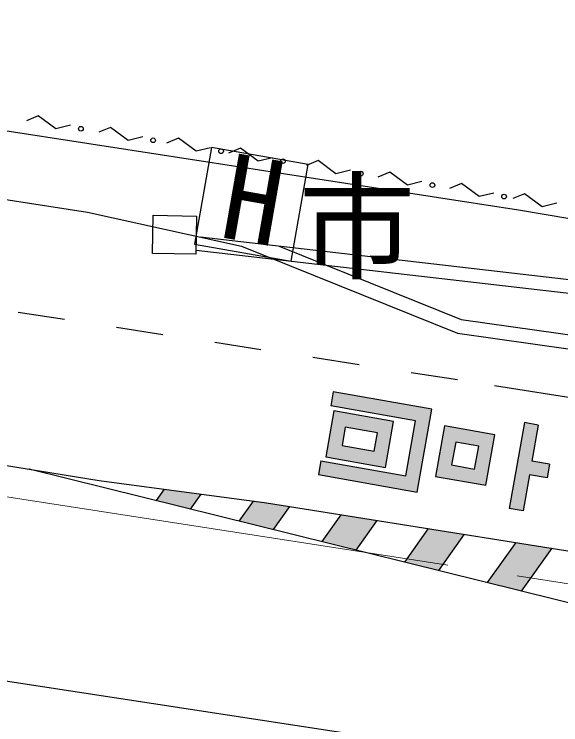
# Model space of a CAD drawing. Units: millimetres at full size, sheet at 1:1000; details may follow other scales. Extents: x 40000 to 193597266, y 20000 to 106988046.
# Drawn here: x 125522 to 137236, y 276881 to 292099 of the extents above; entities that cross this region are included whole.
import ezdxf
from ezdxf.enums import TextEntityAlignment as Align

# ---------------------------------------------------------------- set-up
doc = ezdxf.new("R2010")
doc.units = ezdxf.units.MM
doc.header["$LTSCALE"] = 1000
doc.linetypes.add('CHAIN', pattern=[18.5, 12, -1.5, 3.5, -1.5])
for name, color, linetype, lineweight in [('M-BGD', 7, 'Continuous', 25), ('M-BGD-EXST', 7, 'Continuous', 25), ('M-BMK', 2, 'CHAIN', 13), ('M-STR-HTXT', 7, 'Continuous', 13), ('M-STR-STRC', 7, 'Continuous', 25)]:
    doc.layers.add(name, color=color, linetype=linetype, lineweight=lineweight)
doc.styles.add('ＭＳ ゴシック', font='')
doc.styles.get('ＭＳ ゴシック').set_extended_font_data('MS Gothic')

msp = doc.modelspace()

# ---------------------------------------------------------------- hatches: boundary and pattern name
at = {"layer": 'M-STR-STRC'}
for points in [[(134473, 283638), (132356, 284011), (132304, 283715), (134125, 283394), (133917, 282212), (132095, 282534), (132043, 282238), (134160, 281865)], [(136752, 283301), (136456, 283353), (136132, 281512), (136427, 281460), (136564, 282235), (136944, 282168), (136997, 282463), (136616, 282530)], [(129295, 281500), (129523, 281821), (128738, 281926), (128564, 281681)], [(131068, 281061), (131420, 281556), (130932, 281634), (130644, 281672), (130338, 281242)], [(132842, 280623), (133294, 281258), (132522, 281381), (132112, 280803)], [(134616, 280184), (135167, 280960), (134396, 281083), (133885, 280364)], [(136389, 279745), (137041, 280662), (136269, 280784), (135659, 279926)]]:
    msp.add_hatch(color=256, dxfattribs=at).paths.add_polyline_path(points)
h = msp.add_hatch(color=256, dxfattribs=at)
h.paths.add_polyline_path([(133653, 283376), (132373, 283602), (132199, 282617), (133480, 282391)])
h.paths.add_polyline_path([(133306, 283133), (133236, 282739), (132547, 282860), (132616, 283254)], flags=16)
h = msp.add_hatch(color=256, dxfattribs=at)
h.paths.add_polyline_path([(135823, 283094), (134740, 283285), (134549, 282201), (135632, 282010)])
h.paths.add_polyline_path([(135476, 282850), (135389, 282358), (134896, 282445), (134983, 282937)], flags=16)

# ---------------------------------------------------------------- linework, layer by layer
at = {"layer": 'M-BGD'}
for p, q in [((126036, 289925), (125783, 289818)), ((126416, 289645), (126036, 289925)), ((126727, 289720), (126416, 289645)), ((127586, 289676), (127332, 289570)), ((127965, 289397), (127586, 289676)), ((128277, 289472), (127965, 289397)), ((129042, 289443), (128788, 289337)), ((129421, 289164), (129042, 289443)), ((129732, 289239), (129421, 289164)), ((130368, 289231), (130114, 289124)), ((130748, 288951), (130368, 289231)), ((131059, 289026), (130748, 288951)), ((132036, 288964), (131783, 288857)), ((132416, 288684), (132036, 288964)), ((132727, 288759), (132416, 288684)), ((133570, 288718), (133316, 288611)), ((133950, 288438), (133570, 288718)), ((134261, 288514), (133950, 288438)), ((135107, 288472), (134853, 288365)), ((135486, 288192), (135107, 288472)), ((135798, 288268), (135486, 288192)), ((136459, 288255), (136205, 288149)), ((136839, 287976), (136459, 288255)), ((137150, 288051), (136839, 287976)), ((168035, 282863), (129511, 287327))]:
    msp.add_line(p, q, dxfattribs=at)
for points in [[(109943, 292099), (121517, 290196), (136330, 287910), (139040, 287452), (146719, 286146), (154246, 285047), (161828, 283922), (168035, 282863), (172049, 282199), (178417, 281344), (186773, 280039), (198783, 278305), (215131, 275632), (219772, 274883), (236193, 272188)], [(90436, 291912), (93663, 291617), (99738, 290624), (103266, 290009), (105478, 290252), (109473, 290441), (114382, 289827), (127091, 287859), (130391, 287134), (135022, 285271), (138250, 284813)], [(171260, 281818), (167714, 282381), (167752, 282620), (129418, 287035)], [(131200, 287132), (135100, 285563), (138292, 285110)]]:
    msp.add_lwpolyline(points, dxfattribs=at)
msp.add_lwpolyline([(129431, 287777), (129416, 286957), (128486, 286974), (128501, 287794)], close=True, dxfattribs=at)
for centre in [(126950, 289646), (128499, 289398), (129955, 289165), (131281, 288952), (132950, 288685), (134484, 288439), (136020, 288193)]:
    msp.add_circle(centre, 50, dxfattribs=at)
at = {"layer": 'M-BGD-EXST'}
for p, q in [((129753, 289242), (129388, 287174)), ((131821, 288878), (129753, 289242)), ((131456, 286810), (131821, 288878)), ((129388, 287174), (131456, 286810))]:
    msp.add_line(p, q, dxfattribs=at)
at = {"layer": 'M-BMK'}
msp.add_lwpolyline([(68112, 290639), (166524, 275385), (199945, 270053), (265868, 259675)], dxfattribs=at)
at = {"layer": 'M-STR-STRC'}
for p, q in [((126599, 285558), (125610, 285709)), ((128704, 285236), (127715, 285387)), ((130809, 284914), (129820, 285065)), ((132914, 284593), (131925, 284744)), ((135019, 284271), (134030, 284422)), ((132356, 284011), (132304, 283715)), ((134473, 283638), (132356, 284011)), ((134125, 283394), (132304, 283715)), ((134160, 281865), (134473, 283638)), ((133917, 282212), (134125, 283394)), ((134740, 283285), (134549, 282201)), ((135823, 283094), (134740, 283285)), ((136456, 283353), (136132, 281512)), ((136752, 283301), (136456, 283353)), ((136752, 283301), (136616, 282530)), ((135632, 282010), (135823, 283094)), ((134983, 282937), (134896, 282445)), ((135476, 282850), (134983, 282937)), ((135389, 282358), (135476, 282850)), ((132095, 282534), (132043, 282238)), ((132095, 282534), (133917, 282212)), ((136997, 282463), (136616, 282530)), ((136997, 282463), (136944, 282168)), ((134896, 282445), (135389, 282358)), ((132043, 282238), (134160, 281865)), ((134549, 282201), (135632, 282010)), ((136564, 282235), (136427, 281460)), ((136944, 282168), (136564, 282235)), ((128738, 281926), (128564, 281681)), ((129523, 281821), (129295, 281500)), ((130644, 281672), (130338, 281242)), ((131420, 281556), (131068, 281061)), ((132522, 281381), (132112, 280803)), ((136427, 281460), (136132, 281512)), ((133294, 281258), (132842, 280623)), ((134396, 281083), (133885, 280364)), ((135167, 280960), (134616, 280184)), ((136269, 280784), (135659, 279926)), ((137041, 280662), (136389, 279745))]:
    msp.add_line(p, q, dxfattribs=at)
for points in [[(89837, 287945), (102047, 286131), (113756, 284311), (127346, 282111), (130932, 281634), (140081, 280178), (151215, 278438), (165841, 276193), (173303, 274957), (187688, 272713), (201407, 269627), (204864, 268735), (211115, 267641), (227839, 265111), (239906, 263282)], [(135816, 284149), (177109, 277649), (201187, 273885), (224302, 270282), (240523, 267798)], [(89161, 283473), (98837, 281916), (116794, 279130), (133170, 276621), (165343, 271519), (183457, 268737)], [(204864, 268735), (197355, 269858), (179755, 272581), (165899, 274699), (151722, 276969), (141207, 278553), (125844, 282354)]]:
    msp.add_lwpolyline(points, dxfattribs=at)
for points in [[(132373, 283602), (132199, 282617), (133480, 282391), (133653, 283376)], [(132616, 283254), (132547, 282860), (133236, 282739), (133306, 283133)]]:
    msp.add_lwpolyline(points, close=True, dxfattribs=at)

# ---------------------------------------------------------------- texts
at = {"layer": 'M-BGD-EXST', "style": 'ＭＳ ゴシック'}
msp.add_text('H', height=1833, rotation=350, dxfattribs=at).set_placement((129780, 286792), align=Align.BOTTOM_LEFT)
at = {"layer": 'M-STR-HTXT', "style": 'ＭＳ ゴシック'}
msp.add_text('市', height=1833, dxfattribs=at).set_placement((131620, 286077), align=Align.BOTTOM_LEFT)

doc.saveas('drawing.dxf')
